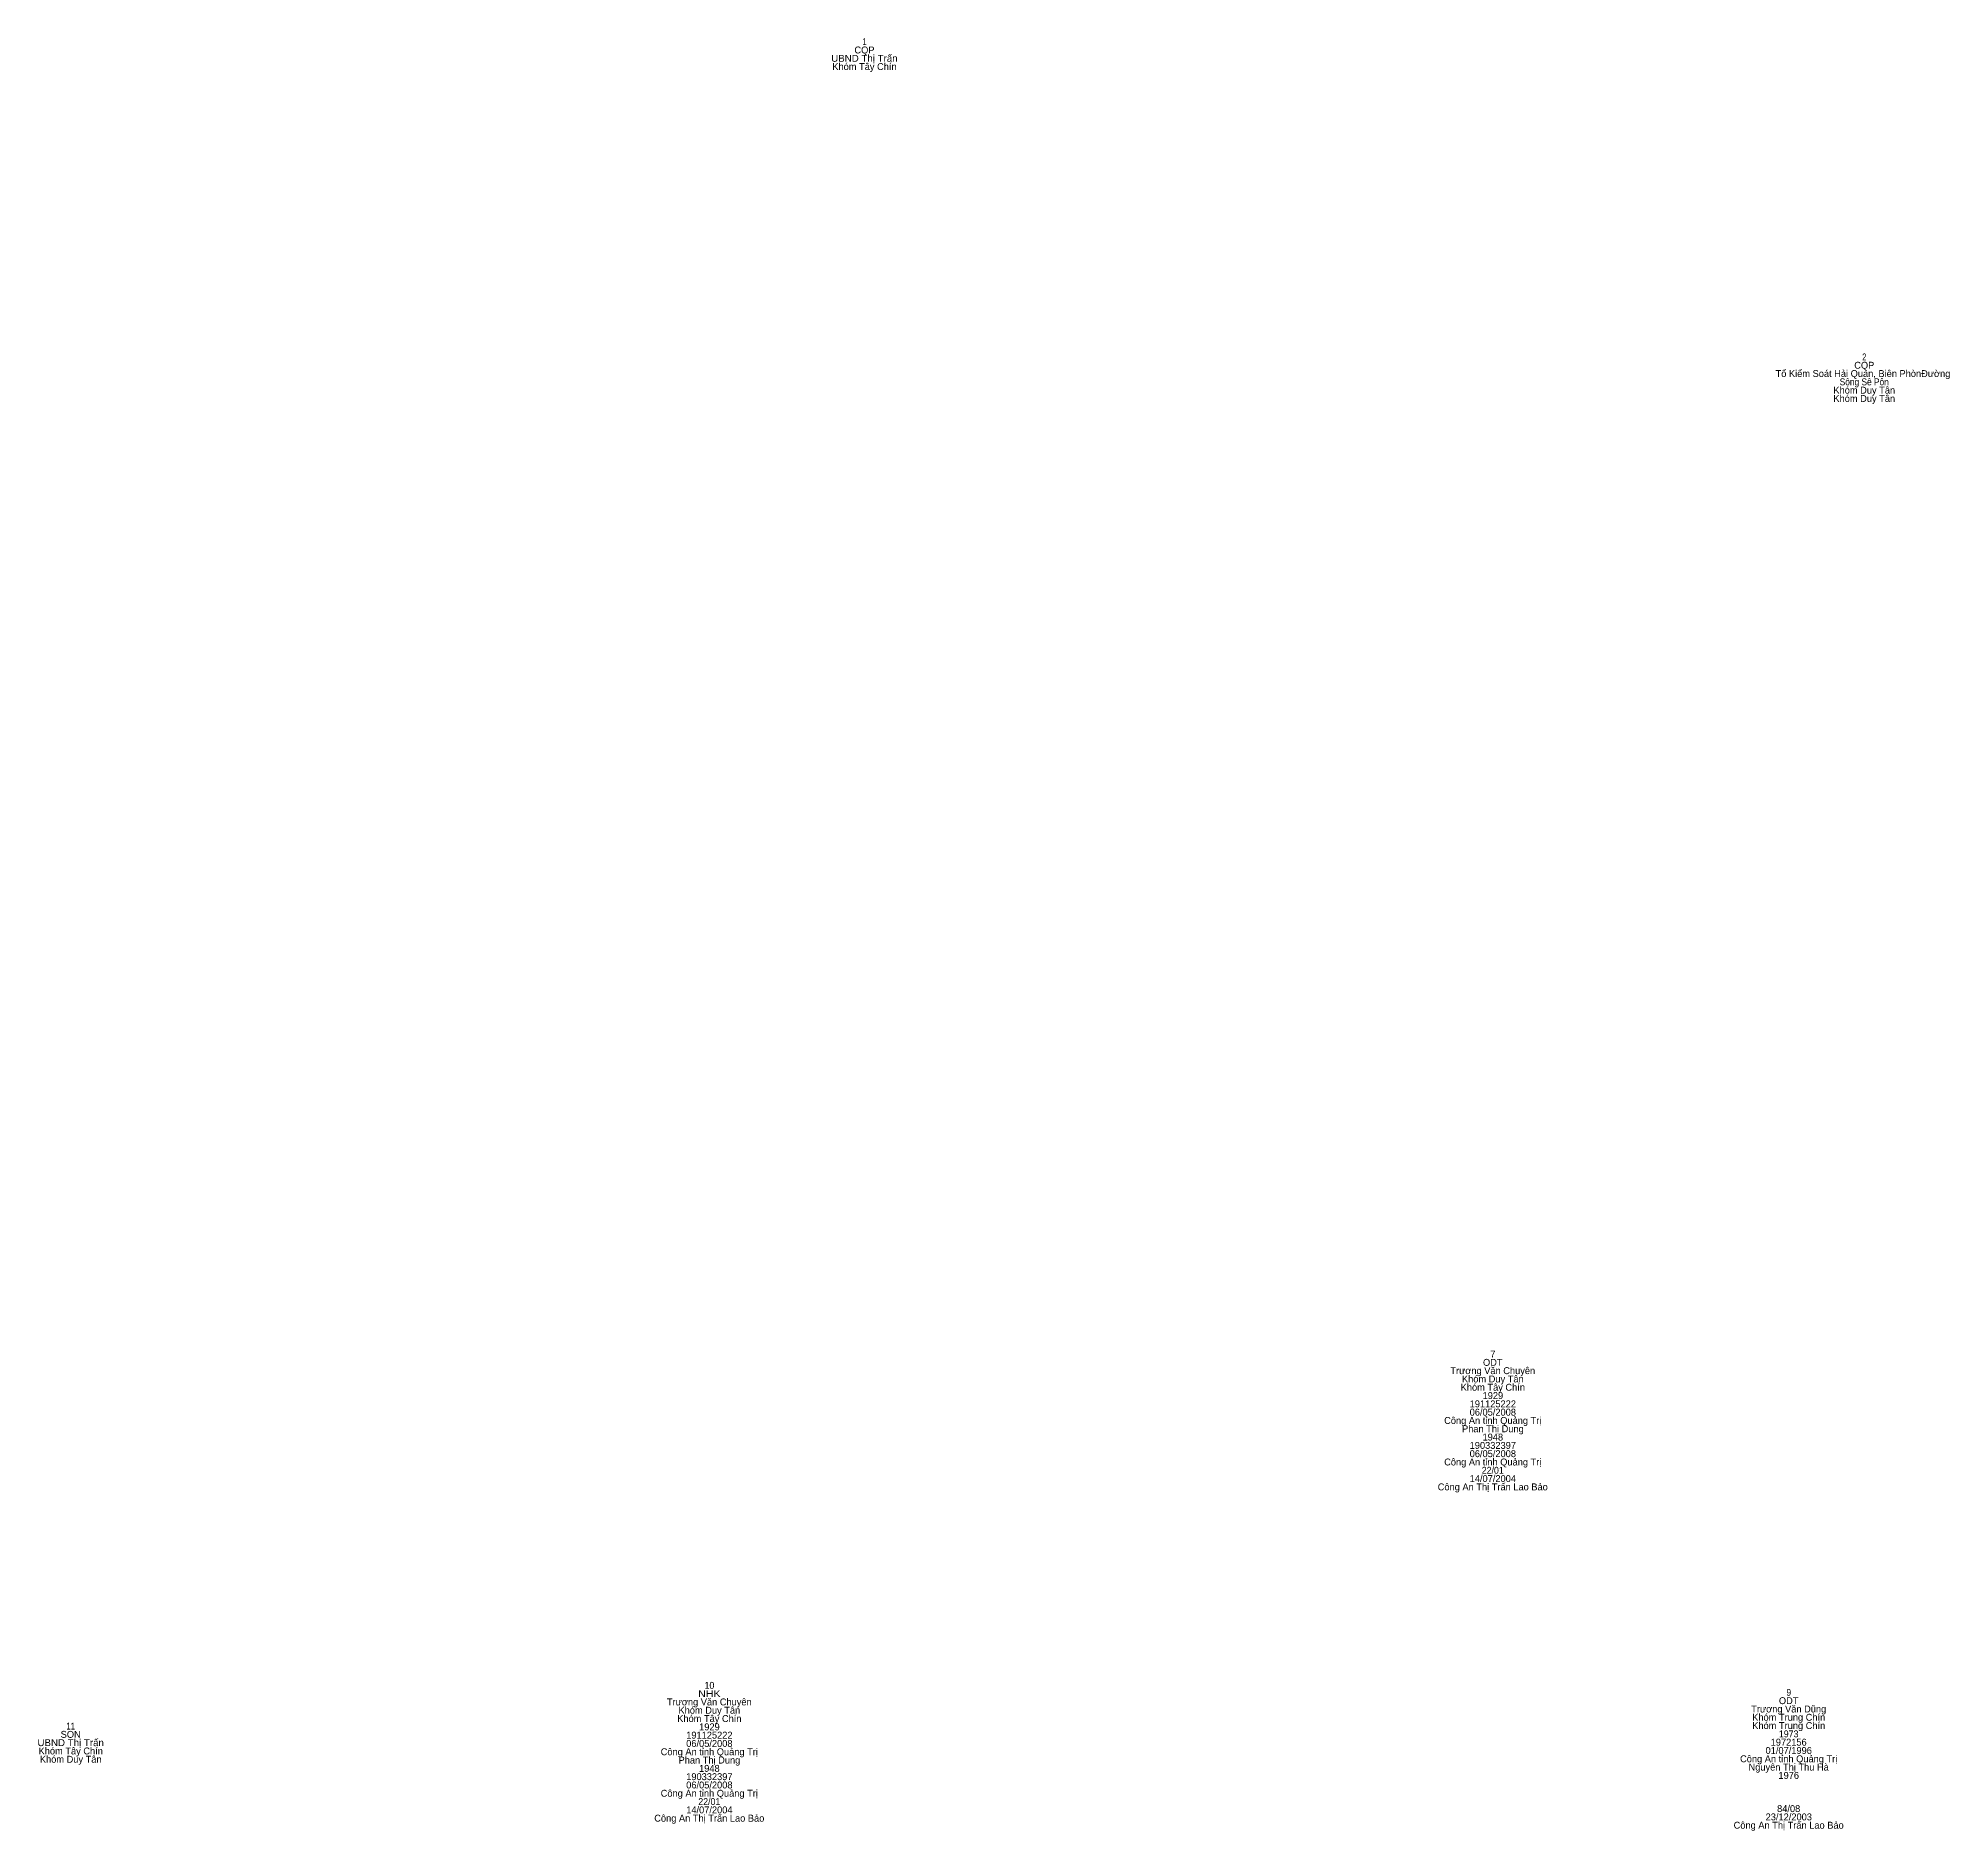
# Model space of a CAD drawing. Header units: metres. Extents: x 535887 to 536548, y 1837332 to 1837987.
# Drawn here: x 536168.9 to 536334.6, y 1837831.8 to 1837987.3 of the extents above; entities that cross this region are included whole.
import ezdxf
from ezdxf.enums import TextEntityAlignment as Align

# ---------------------------------------------------------------- set-up
doc = ezdxf.new("R2010")
doc.units = ezdxf.units.M
doc.header["$LTSCALE"] = 0.24
doc.layers.add('1', color=7, linetype='Continuous')

msp = doc.modelspace()

# ---------------------------------------------------------------- texts
at = {"layer": '1'}
for s, width, p in [('1', 0.75, (536240.53, 1837986.67)), ('UBND Thị Trấn', 1.05, (536240.525, 1837985.23)), ('2', 0.8, (536327.235, 1837959.33)), ('Sông Sê Pôn', 0.9, (536327.23, 1837957.17)), ('22/01', 0.95, (536295.015, 1837862.78)), ('10', 0.95, (536227.085, 1837844.13)), ('NHK', 1.15, (536227.08, 1837843.41)), ('9', 0.9, (536320.685, 1837843.52)), ('11', 0.85, (536171.7, 1837840.6)), ('UBND Thị Trấn', 1.05, (536171.695, 1837839.16)), ('1973', 0.95, (536320.675, 1837839.92)), ('22/01', 0.95, (536227.075, 1837834.05))]:
    msp.add_text(s, height=0.6, dxfattribs=dict(at, width=width)).set_placement(p, align=Align.CENTER)
for s, p in [('CQP', (536240.53, 1837985.95)), ('Khóm Tây Chín', (536240.53, 1837984.51)), ('CQP', (536327.23, 1837958.61)), ('Tổ Kiểm Soát Hải Quan, Biên PhònĐường ', (536327.23, 1837957.89)), ('Khóm Duy Tân', (536327.23, 1837956.45)), ('Khóm Duy Tân', (536327.23, 1837955.73)), ('ODT', (536295.015, 1837872.14)), ('7', (536295.025, 1837872.86)), ('Trương Văn Chuyên', (536295.015, 1837871.42)), ('Khóm Duy Tân', (536295.02, 1837870.7)), ('Khóm Tây Chín', (536295.02, 1837869.98)), ('191125222', (536295.02, 1837868.54)), ('1929', (536295.025, 1837869.26)), ('Công An tỉnh Quảng Trị', (536295.015, 1837867.1)), ('06/05/2008', (536295.02, 1837867.82)), ('Phan Thị Dung', (536295.025, 1837866.38)), ('1948', (536295.02, 1837865.66)), ('06/05/2008', (536295.02, 1837864.22)), ('190332397', (536295.02, 1837864.94)), ('Công An tỉnh Quảng Trị', (536295.015, 1837863.5)), ('14/07/2004', (536295.02, 1837862.06)), ('Công An Thị Trấn Lao Bảo', (536295.015, 1837861.34)), ('Trương Văn Chuyên', (536227.075, 1837842.69)), ('Trương Văn Dũng', (536320.68, 1837842.08)), ('ODT', (536320.675, 1837842.8)), ('Khóm Tây Chín', (536227.08, 1837841.25)), ('Khóm Duy Tân', (536227.08, 1837841.97)), ('1929', (536227.085, 1837840.53)), ('Khóm Trung Chín', (536320.68, 1837841.36)), ('Khóm Trung Chín', (536320.68, 1837840.64)), ('SON', (536171.695, 1837839.88)), ('06/05/2008', (536227.08, 1837839.09)), ('191125222', (536227.08, 1837839.81)), ('1972156', (536320.675, 1837839.2)), ('Khóm Tây Chín', (536171.7, 1837838.44)), ('Khóm Duy Tân', (536171.7, 1837837.72)), ('Công An tỉnh Quảng Trị', (536227.075, 1837838.37)), ('Phan Thị Dung', (536227.085, 1837837.65)), ('Công An tỉnh Quảng Trị', (536320.675, 1837837.76)), ('Nguyên Thị Thu Hà', (536320.675, 1837837.04)), ('01/07/1996', (536320.68, 1837838.48)), ('06/05/2008', (536227.08, 1837835.49)), ('190332397', (536227.08, 1837836.21)), ('1948', (536227.08, 1837836.93)), ('1976', (536320.68, 1837836.32)), ('Công An tỉnh Quảng Trị', (536227.075, 1837834.77)), ('Công An Thị Trấn Lao Bảo', (536227.075, 1837832.61)), ('14/07/2004', (536227.08, 1837833.33)), ('23/12/2003', (536320.685, 1837832.72)), ('84/08', (536320.675, 1837833.44)), ('Công An Thị Trấn Lao Bảo', (536320.675, 1837832))]:
    msp.add_text(s, height=0.6, dxfattribs=at).set_placement(p, align=Align.CENTER)

doc.saveas('drawing.dxf')
